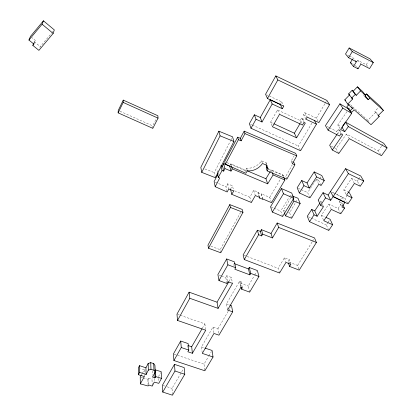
<?xml version="1.0" encoding="UTF-8"?>
<svg xmlns="http://www.w3.org/2000/svg" width="416" height="416" viewBox="0 0 416 416"><rect width="100%" height="100%" fill="white"/><g stroke="black" fill="none" stroke-linecap="round" stroke-linejoin="round"><path stroke-width="0.31" stroke-dasharray="2.08 1.56" d="M266.1 163.79L266.115 162.791L261.57 160.846C258.253 165.656 252.439 168.839 246.527 168.142L245.04 170.576L245.679 172.728M39.879 47.689L40.269 46.618L51.423 33.342M33.92 44.138L35.355 40.472L31.918 37.653M33.878 42.78L35.355 40.472M262.772 199.295L261.206 193.768L269.698 197.382L271.497 202.66M152.209 385.507L152.001 379.356L152.578 378.212M152.833 128.352L152.682 125.887L156.421 118.55M215.358 177.694L214.261 172.624L230.474 140.837M230.771 140.26L231.951 137.946M227.042 191.402L225.94 186.779L227.516 183.804L232.45 185.812L233.776 191.001M229.996 165.537L230.89 163.904L246.329 170.44M141.471 374.873L142.085 373.745M142.392 373.183L144.238 369.814L140.691 368.742M220.761 252.772L220.168 249.683L240.661 212.285M217.178 172.266L218.405 170.035M158.47 376.594L160.586 372.752M286.842 179.145L285.756 176.436L292.193 164.928M251.378 202.498L249.839 197.21L253.724 190.336L258.211 192.228L259.865 197.465M259.178 196.862L257.894 192.785L258.211 192.228M280.275 104.4L281.715 101.863L266.729 94.812M271.929 125.606L270.499 122.216L277.482 109.949L300.175 120.52L302.484 125.013M284.18 212.217L283.53 210.423L290.566 198.058M290.883 197.496L291.845 195.811M292.297 163.727L291.164 161.101L294.034 156.094M226.933 283.473L225.774 277.477L226.777 275.73L231.296 277.399L232.523 283.39M291.668 218.228L289.635 212.82L295.422 202.738M295.745 202.176L297.352 199.378M229.029 281.341L231.296 277.399M202.296 328.328L204.864 323.861L180.008 315.193M240.895 286.135L240.23 283.119L241.046 281.694L239.626 281.169L226.434 303.831L227.464 309.405M202.218 352.794L201.474 346.871L213.002 327.07L217.922 328.786L218.842 334.526M300.31 123.126L302.942 118.643L301.642 118.03L300.175 120.52M172.422 394.581L172.006 388.398L183.544 368.696M217.922 328.786L228.264 311.152M228.587 310.601L230.849 306.748M305.911 119.215L303.55 114.785L304.777 112.7L316.347 118.139L318.562 122.044M148.07 385.367L147.904 379.22L148.502 378.201L152.001 379.356M269.698 197.382L280.639 178.776M282.246 176.041L282.89 174.944L271.253 169.91L270.587 171.012M249.657 292.12L248.232 286.073L254.446 275.543M254.774 274.992L256.734 271.664M204.781 370.167L204.022 364.14L208.546 356.491M208.868 355.945L211.453 351.572M300.3 150.218L298.303 145.985L312.01 122.954M316.347 118.139L324.917 103.745M325.244 103.194L326.238 101.53M230.469 189.088L232.45 185.812M279.552 273.01L278.106 268.294L284.466 257.764L289.266 259.631L290.831 264.28M289.266 259.631L287.986 261.737L297.586 265.439L299.229 270.124M357.084 61.344L357.713 60.315L366.252 64.724L367.91 66.648M282.62 216.455L280.701 211.058L289.047 197.413M289.38 196.872L291.049 194.142M297.586 265.439L312.182 241.805M312.52 241.254L314.215 238.508M366.252 64.724L368.259 61.485M321.105 185.39L318.651 180.3L319.342 179.234M319.691 178.698L321.422 176.036M309.93 197.824L307.637 192.608L316.316 179.27L318.651 180.3M320.351 202.431L321.043 201.375L318.193 200.06M323.549 220.168L321.36 215.296L328.791 204.126L338.099 208.437L340.751 213.782M345.992 194.116L343.788 189.982L351.541 178.391L357.287 181.137L360.235 186.212M341.364 205.915L339.222 201.692L339.888 200.694M340.22 200.195L342.222 197.21L335 193.606M328.806 230.422L326.336 224.926L327.714 222.882M328.058 222.368L329.779 219.809M338.099 208.437L341.822 202.894L339.222 201.692M347.677 203.315L345.197 198.593L346.887 196.076M357.287 181.137L358.327 179.592M358.67 179.078L360.058 177.024M337.308 133.999L339.862 130.244L338.213 129.329L336.726 131.43L338.27 133.983M340.012 128.502L337.828 124.982L346.892 111.696M338.806 153.468L336.071 148.694L346.419 134.046L378.206 150.899L381.129 155.142M378.206 150.899L381.503 146.302M381.867 145.787L382.964 144.253M51.834 32.854L53.076 31.377M378.201 115.57L374.873 111.207L378.685 107.375M368.872 121.732L367.801 120.245L375.887 112.117L374.873 111.207M140.832 377.281L142.6 377.764M143.187 377.926L147.904 379.22M163.004 385.471L164.804 386.053M167.206 386.833L172.006 388.398M174.023 354.136L204.022 364.14M201.474 346.871L204.422 347.875M177.585 314.345L179.4 314.98M226.434 303.831L229.247 304.84M240.23 283.119L248.232 286.073M219.107 275.012L220.927 275.683M221.53 275.907L225.774 277.477M210.876 246.23L220.168 249.683M243.75 255.154L278.106 268.294M283.53 210.423L285.194 211.078M288.527 212.384L289.635 212.82M204.916 168.953L214.261 172.624M257.894 192.785L261.082 194.043M234.577 190.814L249.839 197.21M268.601 169.213L285.756 176.436M291.164 161.101L292.698 161.751M271.144 206.96L273.53 207.984M274.128 208.239L280.701 211.058M215.296 182.083L225.94 186.779M227.022 162.609L245.04 170.576M119.99 111.264L152.682 125.887M308.428 216.793L310.736 217.838M311.319 218.104L326.336 224.926M250.557 124.233L251.732 124.774M252.325 125.039L298.303 145.985M321.36 215.296L324.865 216.897M270.499 122.216L272.828 123.287M298.334 188.297L300.659 189.374M301.241 189.644L307.637 192.608M303.55 114.785L307.018 116.412M343.788 189.982L347.61 191.786M335.624 193.882L332.244 192.218L334.443 193.331M336.185 194.158L345.197 198.593M352.633 63.804L353.751 64.381M327.137 126.485L328.827 127.358M329.394 127.65L336.726 131.43M347.729 55.125L348.832 55.697M349.378 55.983L353.236 57.985L354.812 59.873M337.828 124.982L340.881 126.604M331.261 146.125L333.398 147.264M333.934 147.55L336.071 148.694M34.294 41.73L40.269 46.618M367.801 120.245L351.192 105.508L351.868 106.465M357.713 60.315L360.922 64.111M355.269 65.432L356.455 66.877M363.402 94.713L364.114 95.638M375.887 112.117L377.744 114.546M353.21 108.378L353.881 109.335M349.565 104.062L350.23 105.019M348.899 107.786L349.898 109.231M346.419 134.046L349.32 138.663M339.862 130.244L342.368 134.316M338.213 129.329L341.016 133.9M351.541 178.391L354.422 183.446M304.777 112.7L307.159 117.109M302.942 118.643L304.996 122.559M301.642 118.03L303.976 122.496M342.222 197.21L344.942 202.446M341.822 202.894L342.638 204.485M281.715 101.863L283.8 106.163M328.791 204.126L331.334 209.435M316.316 179.27L318.739 184.356M321.043 201.375L322.135 203.726M322.405 204.313L323.492 206.664M277.482 109.949L279.5 114.338M282.89 174.944L283.556 176.628M271.253 169.91L272.08 172.136M266.115 162.791L267.077 165.433M261.57 160.846L262.501 163.483M284.466 257.764L285.99 262.408M261.206 193.768L262.902 199.02M253.724 190.336L255.325 195.556M246.527 168.142L247.343 170.815M230.89 163.904L231.39 165.771M227.516 183.804L228.779 188.978M218.556 172.89L218.941 174.58M241.046 281.694L242.388 287.716M239.626 281.169L240.947 287.186M233.813 264.514L234.192 266.276M226.777 275.73L227.947 281.71M213.002 327.07L213.964 333.44M204.864 323.861L205.738 330.221M187.195 345.233L187.486 348.197M158.553 378.435L158.662 380.884M154.045 375.965L154.112 377.806M154.138 378.42L154.227 380.869M152.272 370.937L152.417 375.206M148.502 378.201L148.689 384.961M144.238 369.814L144.326 374.083M144.342 374.696L144.378 376.527"/><path stroke-width="0.62" d="M293.722 162.188L294.876 164.819L286.842 179.145L267.186 170.888L268.154 169.016L267.041 167.445L267.077 165.433L262.501 163.483C259.152 168.319 253.297 171.517 247.343 170.815L245.84 173.269L225.363 164.226L224.697 161.58L237.64 137.181L240.334 138.32L241.119 140.837L238.41 139.693L237.64 137.181M118.134 112.866L123.188 102.424L123.256 100.105L157.856 115.731L158.049 118.139L152.833 128.352L118.134 112.866L118.238 110.484L123.256 100.105M53.154 33.431L54.314 29.905L43.43 20.8L30.446 36.442L28.933 40.061L33.92 44.138L32.838 45.412L38.906 50.362L53.154 33.431L42.099 24.216L43.43 20.8M32.838 45.412L33.67 43.306M221.01 166.202L222.05 170.57L223.74 171.116L222.524 166.114L223.678 163.587L229.7 166.083L231.01 171.085L224.91 168.563L223.678 163.587M223.74 171.116L224.91 168.563M139.495 365.648L139.578 372.336L146.089 374.514L145.928 367.822L139.495 365.648L138.33 368.025L138.403 374.728L144.378 376.527L140.332 383.874L148.086 385.986L148.689 384.961L152.23 386.121L154.274 382.091L158.772 383.339L161.533 378.362L161.195 371.654L155.506 369.954L155.028 370.698M138.403 374.728L139.578 372.336M218.894 131.191L200.829 167.346L201.75 172.37L215.358 177.694L233.912 141.487L232.539 136.791L218.894 131.191L220.09 135.834L201.75 172.37M145.928 367.822L148.158 363.454L150.748 362.669L153.722 363.589L154.955 365.466L155.22 372.143L152.485 377.036L155.054 377.78L155.776 376.657L155.506 369.954M217.667 174.626L214.115 181.563L215.202 186.722L227.178 191.979L228.779 188.978L233.776 191.001L231.769 194.314L251.378 202.498L255.325 195.556L259.865 197.465L259.548 198.026L262.772 199.295L262.902 199.02L271.497 202.66L284.887 180.003L283.78 177.19M266.947 166.816L266.235 168.22L267.186 170.888M215.202 186.722L219.71 177.965L218.317 177.33L217.318 172.895M146.089 374.514L148.346 370.12L148.158 363.454M225.363 164.226L238.41 139.693M240.334 138.32L244.161 131.149L295.63 153.312L296.8 155.896L292.297 163.727L294.876 164.819M241.119 140.837L244.982 133.624L244.161 131.149M229.793 204.604L207.974 245.149L208.489 248.217L220.761 252.772L242.98 212.342L242.216 209.451L229.793 204.604L230.474 207.47L208.489 248.217M231.01 171.085L232.216 168.88L231.551 166.39M141.164 375.435L140.239 377.12L140.332 383.874M189.114 292.162L189.816 298.293L218.083 308.376L217.048 302.182L189.114 292.162L176.977 314.132L177.518 320.44L205.738 330.221L192.39 353.288L187.845 351.754L188.802 350.08L188.141 343.574L180.7 341.047L173.41 353.933L173.898 360.516L204.859 370.77L213.034 357.011L212.098 350.48L205.015 348.072M218.317 177.33L222.05 170.57M177.518 320.44L189.816 298.293M260.27 117.51L254.353 114.79L249.376 123.698L250.988 128.248L300.55 150.748L316.462 124.14L305.911 119.215L307.159 117.109L318.874 122.6L329.602 104.686L326.893 100.422L275.798 75.92L265.574 94.271L267.446 98.493L283.8 106.163L282.334 108.732L272.189 103.99L270.26 99.71L260.27 117.51L262.038 121.992L272.189 103.99M267.446 98.493L277.836 79.929L275.798 75.92M250.988 128.248L256.043 119.246L254.353 114.79M241.025 286.738L241.561 289.151L249.657 292.12L258.939 276.479L257.39 270.556L249.267 267.498L250.723 273.395L249.891 274.846L234.827 269.22L235.69 267.717L234.406 261.851L226.694 258.955L217.896 274.56L218.956 280.54L226.933 283.473L227.947 281.71L232.523 283.39L218.083 308.376M218.956 280.54L227.88 264.8L226.694 258.955M173.898 360.516L181.272 347.542L180.7 341.047M249.891 274.846L248.446 268.934L249.267 267.498M292.406 196.035L297.991 198.255L300.154 203.528L291.668 218.228L285.485 215.816L293.93 201.063L293.004 198.728M257.369 230.235L258.648 234.702L261.685 235.898L260.38 231.421L257.369 230.235L243.147 254.925L244.265 259.568L279.552 273.01L285.99 262.408L290.831 264.28L289.536 266.401L299.229 270.124L316.399 242.455L314.558 237.957L277.16 223.007L271.029 233.459L272.444 237.942L262.72 234.13L261.394 229.663L271.029 233.459M217.048 302.182L228.706 281.908M192.39 353.288L191.688 346.762L201.973 328.89M174.481 364.354L162.401 385.273L162.75 392.064L172.463 395.2L184.787 374.265L184.184 367.604L174.481 364.354L174.975 371.004L162.75 392.064M244.265 259.568L258.648 234.702M260.38 231.421L261.394 229.663M241.561 289.151L242.388 287.716L240.947 287.186L227.578 310.024L232.7 311.854L218.946 335.166L213.964 333.44L202.29 353.387L213.034 357.011M261.685 235.898L262.72 234.13M296.598 137.836L272.402 126.74L279.5 114.338L302.484 125.013L303.976 122.496L305.292 123.115L296.598 137.836L294.388 133.208L299.983 123.682M272.444 237.942L278.647 227.417L277.16 223.007M272.282 172.697L273.109 174.923L267.701 183.836L265.928 178.734L270.254 171.564M349.164 47.954L345.524 53.986L348.572 57.71L356.387 61.755L353.486 66.487L358.03 68.801L360.922 64.111L369.569 68.567L373.313 62.561L369.933 58.786L349.164 47.954L352.279 51.61L373.313 62.561M281.502 188.568L270.546 206.7L272.345 212.066L282.62 216.455L293.805 198.276L291.72 193.05L281.502 188.568L283.462 193.757L293.805 198.276M348.572 57.71L352.279 51.61M272.345 212.066L283.462 193.757M353.486 66.487L350.386 62.66L352.602 59.025M307.044 182.946L301.709 180.539L297.17 187.756L299.338 192.93L309.93 197.824L318.739 184.356L321.105 185.39L324.267 180.549L321.766 175.505L314.179 171.912L307.044 182.946L309.343 188.068L316.592 176.925L314.179 171.912M299.338 192.93L303.945 185.645L301.709 180.539M328.13 195.057L345.571 168.678L348.395 173.644L330.678 200.283L328.13 195.057L323.04 192.686L318.193 200.06L320.611 205.338L323.492 206.664L317.138 216.252L314.787 210.876L311.73 209.477L307.273 216.268L309.52 221.697L328.806 230.422L332.649 224.744L330.122 219.3L326.035 217.433M314.787 210.876L320.003 202.956M309.52 221.697L314.049 214.843L311.73 209.477M320.611 205.338L325.525 197.896L323.04 192.686M345.426 122.091L348.343 126.584L344.755 131.69L340.636 129.506L351.692 113.386L348.707 109.034L339.919 103.813L325.447 125.611L328.084 130.151L339.503 136.022L341.016 133.9L342.685 134.82L332.322 150.004L338.806 153.468L349.32 138.663L381.493 155.672L387.067 147.924L383.698 143.234L345.426 122.091L342.602 126.136M328.084 130.151L342.794 108.108L339.919 103.813M342.909 205.01L344.531 208.187L340.751 213.782L331.334 209.435L323.788 220.714L332.649 224.744M348.156 192.046L349.253 192.561L352.071 197.751L347.953 203.84L333.138 196.581L330.554 191.386M345.571 168.678L360.75 175.999L363.75 181.028L360.235 186.212L354.422 183.446L346.544 195.151L352.071 197.751M336.944 134.534L329.659 145.267L332.322 150.004M28.933 40.061L42.099 24.216M349.107 104.499L346.84 106.673L349.804 110.994L352.57 108.358L347.745 104.088L352.669 99.034L348.613 93.917L352.206 90.215L356.314 95.3L360.578 90.927L357.432 86.83L353.236 91.146M347.745 104.088L344.796 99.835L349.643 94.838L348.613 93.917M351.629 98.103L355.274 94.354L352.206 90.215M364.988 95.441L366.491 93.912L379.954 106.096L383.365 110.401L378.201 115.57L379.226 116.485L371.015 124.706L354.219 109.814L351.889 112.117L349.804 110.994M357.432 86.83L362.554 91.458L365.763 95.607L364.822 96.564L368.222 99.637L369.746 98.088L366.491 93.912M148.346 370.12L150.966 369.33L153.977 370.256L155.22 372.143M155.776 376.657L161.533 378.362M220.86 165.573L222.524 166.114M174.975 371.004L184.787 374.265M181.272 347.542L188.802 350.08M188.318 345.618L191.688 346.762M229.809 305.042L231.494 305.646L232.7 311.854M227.88 264.8L235.69 267.717M250.723 273.395L258.939 276.479M234.156 263.562L248.446 268.934M230.474 207.47L242.98 212.342M293.93 201.063L300.154 203.528M278.647 227.417L316.399 242.455M220.09 135.834L233.912 141.487M246.927 170.69L265.928 178.734M232.216 168.88L267.701 183.836M244.982 133.624L296.8 155.896M273.109 174.923L284.887 180.003M123.188 102.424L158.049 118.139M303.945 185.645L309.343 188.068M314.049 214.843L317.138 216.252M256.043 119.246L262.038 121.992M273.993 123.822L294.388 133.208M344.531 208.187L341.9 206.97L344.942 202.446L333.138 196.581M325.525 197.896L330.678 200.283M270.26 99.71L280.275 104.4L282.334 108.732M316.592 176.925L324.267 180.549M277.836 79.929L329.602 104.686M348.395 173.644L363.75 181.028M350.386 62.66L351.51 63.232M348.343 126.584L387.067 147.924M342.794 108.108L351.692 113.386M344.796 99.835L345.748 100.682M369.746 98.088L383.365 110.401M360.578 90.927L365.763 95.607M355.274 94.354L356.314 95.3M355.597 60.814L356.387 61.755M357.24 67.839L358.03 68.801M365.347 95.909L368.222 99.637M378.113 115.029L379.226 116.485M351.536 97.458L352.669 99.034M351.9 107.401L352.57 108.358M341.895 127.145L344.755 131.69M314.278 120.224L316.462 124.14M284.398 212.82L285.485 215.816M267.576 167.419L268.154 169.016M266.084 164.788L267.041 167.445M288.371 262.902L289.536 266.401M259.178 196.862L259.548 198.026M230.615 189.67L231.769 194.314M154.84 372.289L155.054 377.78M153.722 363.589L153.977 370.256M150.748 362.669L150.966 369.33"/></g></svg>
